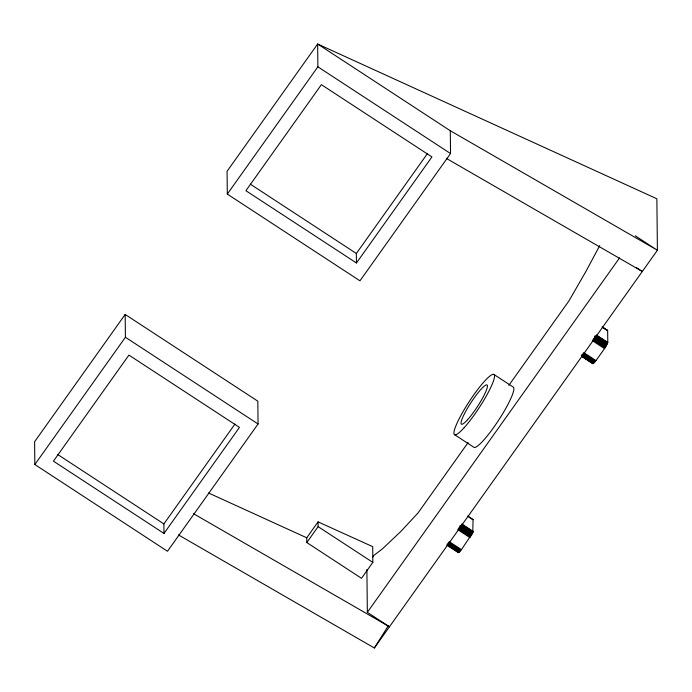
<?xml version="1.0" encoding="UTF-8"?>
<svg xmlns="http://www.w3.org/2000/svg" width="692" height="692" viewBox="0 0 692 692"><rect width="100%" height="100%" fill="white"/><g stroke="black" fill="none" stroke-linecap="round" stroke-linejoin="round"><path stroke-width="1.04" d="M458.182 552.553L461.443 549.621L472.74 532.788L473.086 519.519L472.325 519.666M581.392 356.103L592.828 363.637L596.002 360.593L605.024 347.886L607.775 342.41L607.654 330.508L602.81 327.619M599.73 245.617L585.986 271.325L568.954 300.89L508.828 385.375M178.45 534.916L374.355 647.989L388.203 625.957L367.34 612.325L366.898 569.49M125.174 314.453L34.6 441.73L34.842 464.531L167.49 551.264L258.064 423.997L257.831 401.187L125.174 314.453L125.416 337.263L34.842 464.531M227.305 194.089L227.071 171.279L317.645 44.011L450.293 130.745L450.535 153.555L359.961 280.822L227.305 194.089L317.879 66.821L317.645 44.011L656.864 198.777L657.4 250.27L374.355 647.989M163.987 533.437L239.467 427.379L128.92 355.1L53.44 461.157L163.987 533.437L163.883 523.931L234.995 424.006M356.458 262.986L431.929 156.928L321.391 84.658L245.911 190.715L356.458 262.986L356.354 253.488L427.466 153.563M306.755 537.796L318.078 521.88L372.737 546.671L372.832 562.38L361.501 578.304L306.798 542.545L306.755 537.796L208.552 492.989M306.798 542.545L318.121 526.638L318.078 521.88M372.616 557.112L373.767 555.494L382.356 548.92L400.858 531.447L418.003 512.988L468.112 442.577M367.34 612.325L619.574 257.874M450.293 130.745L657.4 250.27L635.291 235.816M446.392 158.416L642.306 271.489L636.199 267.493M193.544 513.706L389.449 626.779L388.203 625.957M467.749 515.99L473.086 519.519M468.233 516.639L472.601 519.484M461.858 524.008L473.207 531.421M461.763 524.389L473.112 531.802M461.607 524.847L472.956 532.26M461.391 525.375L472.74 532.788M460.241 525.401L472.463 533.385M459.921 526.041L472.143 534.025M459.549 526.724L471.771 534.708M459.142 527.442L471.364 535.426M458.701 528.178L470.923 536.162M458.234 528.913L470.456 536.897M457.749 529.639L469.972 537.623M449.22 541.637L461.443 549.621M448.736 542.269L460.958 550.252M448.269 542.848L460.491 550.832M447.828 543.358L460.05 551.342M448.286 544.37L459.635 551.784M447.041 544.154L459.263 552.138M447.594 544.993L458.943 552.406M447.317 545.175L458.666 552.588M446.833 545.14L458.441 552.674M318.121 526.638L372.832 562.38M317.879 66.821L450.535 153.555M602.317 326.979L607.654 330.508M602.152 326.961L607.394 330.387M596.426 334.989L607.775 342.41M596.34 335.369L607.68 342.791M596.184 335.828L607.524 343.249M595.094 335.784L607.308 343.777M594.817 336.373L607.031 344.365M594.497 337.021L606.711 345.014M594.999 338.276L606.339 345.697M593.719 338.423L605.933 346.415M593.278 339.149L605.491 347.142M592.81 339.884L605.024 347.886M592.326 340.62L604.54 348.612M583.788 352.6L596.002 360.593M583.295 353.231L595.518 361.233M582.828 353.811L595.042 361.804M583.261 354.892L594.601 362.314M581.972 354.762L594.186 362.755M581.6 355.117L593.814 363.11M581.271 355.385L593.485 363.387M581.868 356.138L593.208 363.56M581.652 356.224L592.992 363.646M250.305 184.15L356.354 253.488M493.811 374.389L513.153 387.036A35.975 5.847 -56.8 0 1 498.941 419.707A35.975 5.847 -56.8 0 1 474.02 447.387L454.679 434.74M125.416 337.263L258.064 423.997M57.834 454.592L163.883 523.931M467.584 419.724A23.424 3.806 -56.8 0 0 487.453 386.067A23.424 3.806 -56.8 0 0 467.688 407.891A23.424 3.806 -56.8 0 0 467.584 419.724M464.194 427.665A35.975 5.847 -56.8 0 0 494.529 376.059A35.975 5.847 -56.8 0 0 464.003 409.967A35.975 5.847 -56.8 0 0 464.194 427.665"/></g></svg>
